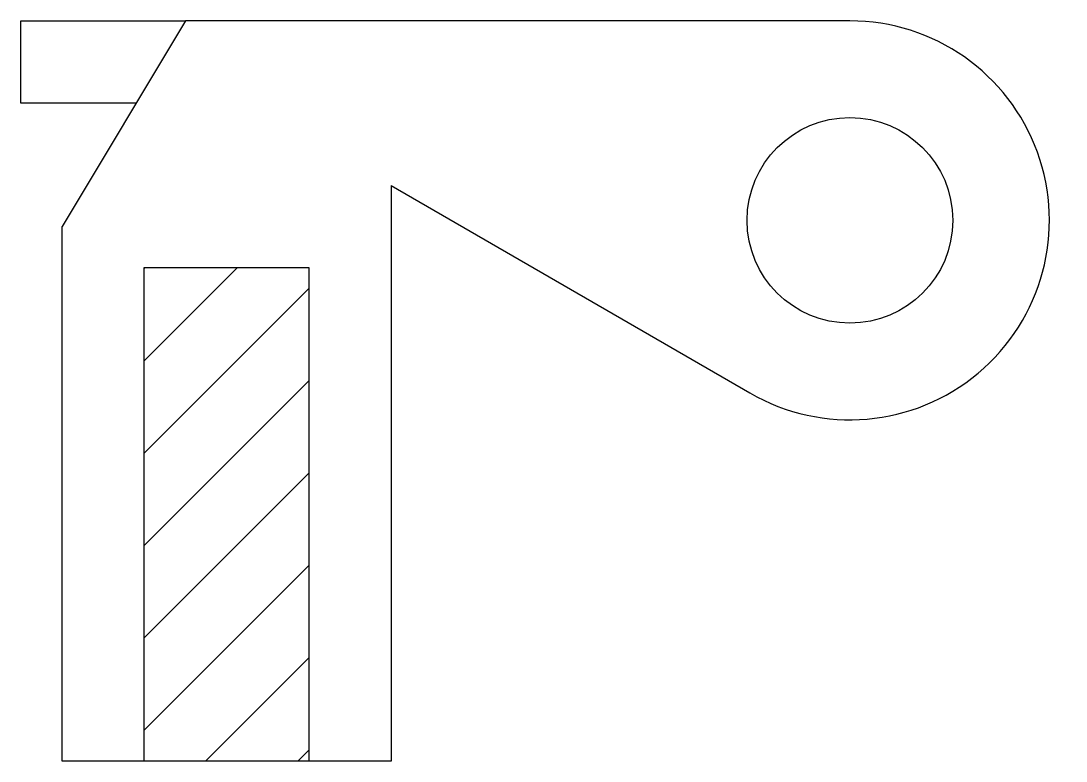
# Model space of a CAD drawing. Header units: millimetres. Extents: x 0 to 25.4, y 0 to 18.
import ezdxf

# ---------------------------------------------------------------- set-up
doc = ezdxf.new("R2010")
doc.units = ezdxf.units.MM

# ---------------------------------------------------------------- blocks, each defined once
blk = doc.blocks.new('HL011-1-2')
h = blk.add_hatch()
h.set_pattern_fill('ANSI31', color=2, scale=0.5, style=0)
h.paths.add_polyline_path([(6, 12), (2, 12), (2, 0), (6, 0)])
at = {"color": 1}
for p, q in [((3, 18), (0, 13)), ((19.15, 18), (3, 18)), ((8, 14), (8, 0)), ((8, 14), (16.72, 8.952)), ((0, 0), (0, 13)), ((8, 0), (0, 0))]:
    blk.add_line(p, q, dxfattribs=at)
blk.add_lwpolyline([(1.8, 16), (-1, 16), (-1, 18), (3, 18)], dxfattribs=at)
at = {"color": 2}
blk.add_lwpolyline([(2, 0), (2, 12), (6, 12), (6, 0)], dxfattribs=at)
at = {"color": 1}
blk.add_circle((19.15, 13.15), 2.5, dxfattribs=at)
blk.add_arc((19.15, 13.15), 4.85, 239.9368, 90, dxfattribs=at)

msp = doc.modelspace()

# ---------------------------------------------------------------- block references
msp.add_blockref('HL011-1-2', (1, 0))

doc.saveas('drawing.dxf')
